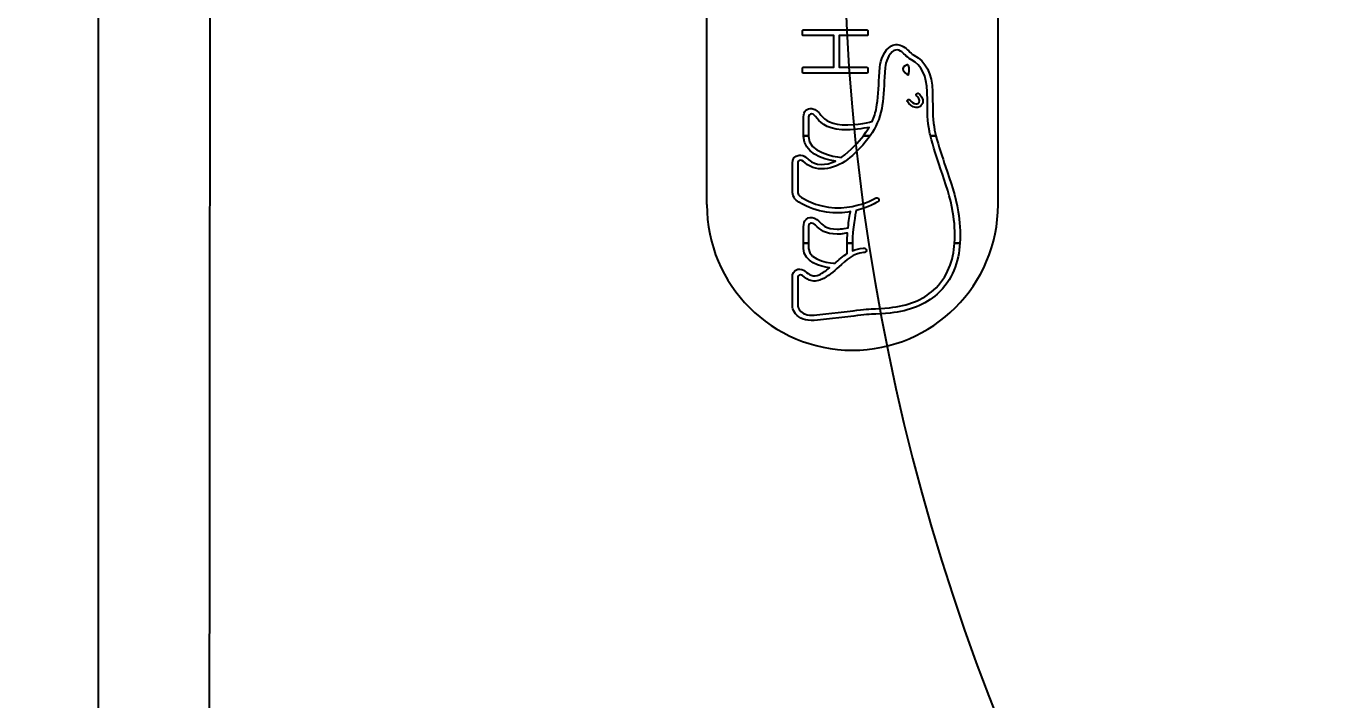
# Model space of a CAD drawing. Header units: millimetres. Extents: x 6575 to 9132, y 125 to 2418.
# Drawn here: x 6998.5 to 7088.6, y 1700.3 to 1746.6 of the extents above; entities that cross this region are included whole.
import ezdxf
from ezdxf.lldxf.tags import DXFTag

# ---------------------------------------------------------------- set-up
doc = ezdxf.new("R2010")
doc.units = ezdxf.units.MM
doc.header["$LTSCALE"] = 0.5
doc.layers.add('THIN', color=8, linetype='Continuous')
doc.styles.get("Standard").update_dxf_attribs({"font": 'NanumGothic.ttf'})
tags = doc.linetypes.add('DASHED', pattern=[0.75, 0.5, -0.25]).pattern_tags.tags
tags[6:7] = [DXFTag(74, 4), DXFTag(75, 0), DXFTag(340, '0'), DXFTag(46, 1.0), DXFTag(50, 0.0), DXFTag(44, 0.0), DXFTag(45, 0.0)]
tags[4:5] = [DXFTag(74, 4), DXFTag(75, 0), DXFTag(340, '0'), DXFTag(46, 1.0), DXFTag(50, 0.0), DXFTag(44, 0.0), DXFTag(45, 0.0)]
doc.dimstyles.new('ISO-25', dxfattribs={"dimtxt": 20, "dimasz": 20, "dimexe": 3, "dimexo": 1, "dimgap": 5, "dimtad": 1, "dimtoh": 1, "dimdec": 0, "dimtxsty": 'Standard', "dimcen": 0, "dimclrd": 3, "dimclre": 3, "dimclrt": 2, "dimadec": 0, "dimazin": 0, "dimtfac": 1, "dimtdec": 0, "dimtmove": 0, "dimatfit": 3, "dimfxl": 0, "dimarcsym": 0})

# ---------------------------------------------------------------- blocks, each defined once
blk = doc.blocks.new('*D69')
at = {"color": 3, "lineweight": -2}
for p, q in [((6906.994, 1953.827), (7581.357, 1953.827)), ((7578.357, 1933.827), (7578.357, 1777.346)), ((7578.357, 1573.827), (7578.357, 1730.308)), ((6906.994, 1553.827), (7581.357, 1553.827))]:
    blk.add_line(p, q, dxfattribs=at)
at = {"color": 3}
for points in [[(7575.024, 1933.827), (7581.691, 1933.827), (7578.357, 1953.827)], [(7575.024, 1573.827), (7581.691, 1573.827), (7578.357, 1553.827)]]:
    blk.add_solid(points, dxfattribs=at)
at = {"layer": 'Defpoints', "color": 0}
for p in [(6905.994, 1953.827), (6905.994, 1553.827), (7578.357, 1553.827)]:
    blk.add_point(p, dxfattribs=at)
at = {"color": 2, "insert": (7578.357, 1753.827), "char_height": 25, "attachment_point": 5}
blk.add_mtext('400', dxfattribs=at)
blk = doc.blocks.new('2E12E')
at = {"color": 2}
blk.add_line((6815.433, 996.116), (6815.433, 1155.869), dxfattribs=at)
blk.add_lwpolyline([(6823.051, 997.628), (6823.09, 1036.81), (6823.103, 1075.992)], dxfattribs=at)
at = {"layer": 'THIN', "color": 2, "linetype": 'DASHED', "ltscale": 3}
for p, q in [((6857.219, 1056.492), (6857.219, 1095.492)), ((6877.219, 1056.492), (6877.219, 1095.492))]:
    blk.add_line(p, q, dxfattribs=at)
blk.add_arc((6867.219, 1056.492), 10, 180, 0, dxfattribs=at)
at = {"layer": 'THIN', "color": 2}
for points, knots in [([(6868.276, 1065.582), (6868.276, 1065.582), (6868.276, 1065.886), (6868.276, 1065.886), (6868.276, 1065.886), (6868.276, 1065.909), (6868.254, 1065.928), (6868.228, 1065.928), (6868.228, 1065.928), (6868.228, 1065.928), (6866.299, 1065.928), (6866.299, 1065.928), (6866.299, 1065.928), (6866.299, 1065.928), (6866.299, 1068.102), (6866.299, 1068.102), (6866.299, 1068.102), (6866.299, 1068.102), (6868.228, 1068.102), (6868.228, 1068.102), (6868.228, 1068.102), (6868.253, 1068.102), (6868.276, 1068.115), (6868.276, 1068.137), (6868.276, 1068.137), (6868.276, 1068.137), (6868.276, 1068.454), (6868.276, 1068.454), (6868.276, 1068.454), (6868.276, 1068.478), (6868.254, 1068.498), (6868.228, 1068.498), (6868.228, 1068.498), (6868.228, 1068.498), (6863.845, 1068.498), (6863.845, 1068.498), (6863.845, 1068.498), (6863.82, 1068.498), (6863.799, 1068.478), (6863.799, 1068.454), (6863.799, 1068.454), (6863.799, 1068.454), (6863.799, 1068.137), (6863.799, 1068.137), (6863.799, 1068.137), (6863.799, 1068.115), (6863.82, 1068.102), (6863.845, 1068.102), (6863.845, 1068.102), (6863.845, 1068.102), (6865.932, 1068.102), (6865.932, 1068.102), (6865.932, 1068.102), (6865.932, 1068.102), (6865.932, 1065.928), (6865.932, 1065.928), (6865.932, 1065.928), (6865.932, 1065.928), (6863.845, 1065.928), (6863.845, 1065.928), (6863.845, 1065.928), (6863.82, 1065.928), (6863.799, 1065.909), (6863.799, 1065.886), (6863.799, 1065.886), (6863.799, 1065.886), (6863.799, 1065.582), (6863.799, 1065.582), (6863.799, 1065.582), (6863.799, 1065.557), (6863.82, 1065.535), (6863.845, 1065.535), (6863.845, 1065.535), (6863.845, 1065.535), (6868.228, 1065.535), (6868.228, 1065.535), (6868.228, 1065.535), (6868.254, 1065.535), (6868.276, 1065.557), (6868.276, 1065.582)], [0, 0, 0, 0, 0.05, 0.05, 0.05, 0.05, 0.1, 0.1, 0.1, 0.1, 0.15, 0.15, 0.15, 0.15, 0.2, 0.2, 0.2, 0.2, 0.25, 0.25, 0.25, 0.25, 0.3, 0.3, 0.3, 0.3, 0.35, 0.35, 0.35, 0.35, 0.4, 0.4, 0.4, 0.4, 0.45, 0.45, 0.45, 0.45, 0.5, 0.5, 0.5, 0.5, 0.55, 0.55, 0.55, 0.55, 0.6, 0.6, 0.6, 0.6, 0.65, 0.65, 0.65, 0.65, 0.7, 0.7, 0.7, 0.7, 0.75, 0.75, 0.75, 0.75, 0.8, 0.8, 0.8, 0.8, 0.85, 0.85, 0.85, 0.85, 0.9, 0.9, 0.9, 0.9, 0.95, 0.95, 0.95, 0.95, 1, 1, 1, 1]), ([(6868.438, 1061.229), (6868.809, 1061.771), (6869.11, 1062.398), (6869.234, 1063.096), (6869.234, 1063.096), (6869.33, 1063.636), (6869.382, 1064.532), (6869.424, 1065.252), (6869.424, 1065.252), (6869.424, 1065.252), (6869.462, 1065.909), (6869.462, 1065.909), (6869.462, 1065.909), (6869.49, 1066.275), (6869.713, 1066.884), (6870.066, 1067.071), (6870.066, 1067.071), (6870.212, 1067.149), (6870.364, 1067.138), (6870.531, 1067.041), (6870.531, 1067.041), (6870.64, 1066.977), (6870.732, 1066.884), (6870.832, 1066.786), (6870.832, 1066.786), (6870.948, 1066.671), (6871.068, 1066.552), (6871.23, 1066.459), (6871.23, 1066.459), (6871.23, 1066.459), (6871.279, 1066.432), (6871.279, 1066.432), (6871.279, 1066.432), (6871.965, 1066.074), (6872.326, 1065.337), (6872.356, 1064.239), (6872.356, 1064.239), (6872.356, 1064.239), (6872.364, 1063.62), (6872.364, 1063.62), (6872.364, 1063.62), (6872.367, 1062.944), (6872.371, 1062.175), (6872.506, 1061.542), (6872.506, 1061.542), (6872.529, 1061.437), (6872.553, 1061.333), (6872.578, 1061.229), (6872.578, 1061.229), (6872.578, 1061.229), (6872.954, 1061.229), (6872.954, 1061.229), (6872.954, 1061.229), (6872.922, 1061.359), (6872.891, 1061.489), (6872.864, 1061.619), (6872.864, 1061.619), (6872.736, 1062.216), (6872.732, 1062.963), (6872.729, 1063.622), (6872.729, 1063.622), (6872.729, 1063.622), (6872.72, 1064.251), (6872.72, 1064.251), (6872.72, 1064.251), (6872.69, 1065.491), (6872.261, 1066.335), (6871.447, 1066.759), (6871.447, 1066.759), (6871.447, 1066.759), (6871.412, 1066.778), (6871.412, 1066.778), (6871.412, 1066.778), (6871.291, 1066.847), (6871.191, 1066.946), (6871.088, 1067.049), (6871.088, 1067.049), (6870.977, 1067.158), (6870.863, 1067.272), (6870.715, 1067.358), (6870.715, 1067.358), (6870.438, 1067.521), (6870.155, 1067.533), (6869.896, 1067.396), (6869.896, 1067.396), (6869.4, 1067.132), (6869.132, 1066.383), (6869.1, 1065.934), (6869.1, 1065.934), (6869.1, 1065.934), (6869.058, 1065.274), (6869.058, 1065.274), (6869.058, 1065.274), (6869.018, 1064.563), (6868.967, 1063.68), (6868.874, 1063.16), (6868.874, 1063.16), (6868.815, 1062.825), (6868.709, 1062.508), (6868.574, 1062.209), (6868.574, 1062.209), (6868.545, 1062.199), (6867.575, 1061.933), (6866.508, 1061.986), (6866.508, 1061.986), (6865.535, 1062.035), (6865.196, 1062.458), (6864.949, 1062.768), (6864.949, 1062.768), (6864.947, 1062.771), (6864.711, 1063.074), (6864.423, 1063.094), (6864.423, 1063.094), (6864.267, 1063.107), (6864.126, 1063.063), (6864.028, 1062.971), (6864.028, 1062.971), (6863.918, 1062.868), (6863.863, 1062.713), (6863.863, 1062.513), (6863.863, 1062.513), (6863.863, 1062.513), (6863.863, 1061.229), (6863.863, 1061.229), (6863.863, 1061.229), (6863.863, 1061.229), (6864.207, 1061.229), (6864.207, 1061.229), (6864.207, 1061.229), (6864.207, 1061.229), (6864.207, 1062.513), (6864.207, 1062.513), (6864.207, 1062.513), (6864.207, 1062.617), (6864.292, 1062.729), (6864.419, 1062.729), (6864.419, 1062.729), (6864.547, 1062.729), (6864.676, 1062.558), (6864.683, 1062.55), (6864.683, 1062.55), (6864.953, 1062.21), (6865.363, 1061.698), (6866.491, 1061.64), (6866.491, 1061.64), (6867.261, 1061.602), (6867.97, 1061.72), (6868.36, 1061.801), (6868.36, 1061.801), (6868.36, 1061.801), (6868.226, 1061.567), (6867.969, 1061.229), (6867.969, 1061.229), (6867.969, 1061.229), (6868.438, 1061.229), (6868.438, 1061.229)], [0, 0, 0, 0, 0.025641, 0.025641, 0.025641, 0.025641, 0.051282, 0.051282, 0.051282, 0.051282, 0.076923, 0.076923, 0.076923, 0.076923, 0.102564, 0.102564, 0.102564, 0.102564, 0.128205, 0.128205, 0.128205, 0.128205, 0.153846, 0.153846, 0.153846, 0.153846, 0.179487, 0.179487, 0.179487, 0.179487, 0.205128, 0.205128, 0.205128, 0.205128, 0.230769, 0.230769, 0.230769, 0.230769, 0.25641, 0.25641, 0.25641, 0.25641, 0.282051, 0.282051, 0.282051, 0.282051, 0.307692, 0.307692, 0.307692, 0.307692, 0.333333, 0.333333, 0.333333, 0.333333, 0.358974, 0.358974, 0.358974, 0.358974, 0.384615, 0.384615, 0.384615, 0.384615, 0.410256, 0.410256, 0.410256, 0.410256, 0.435897, 0.435897, 0.435897, 0.435897, 0.461538, 0.461538, 0.461538, 0.461538, 0.487179, 0.487179, 0.487179, 0.487179, 0.512821, 0.512821, 0.512821, 0.512821, 0.538462, 0.538462, 0.538462, 0.538462, 0.564103, 0.564103, 0.564103, 0.564103, 0.589744, 0.589744, 0.589744, 0.589744, 0.615385, 0.615385, 0.615385, 0.615385, 0.641026, 0.641026, 0.641026, 0.641026, 0.666667, 0.666667, 0.666667, 0.666667, 0.692308, 0.692308, 0.692308, 0.692308, 0.717949, 0.717949, 0.717949, 0.717949, 0.74359, 0.74359, 0.74359, 0.74359, 0.769231, 0.769231, 0.769231, 0.769231, 0.794872, 0.794872, 0.794872, 0.794872, 0.820513, 0.820513, 0.820513, 0.820513, 0.846154, 0.846154, 0.846154, 0.846154, 0.871795, 0.871795, 0.871795, 0.871795, 0.897436, 0.897436, 0.897436, 0.897436, 0.923077, 0.923077, 0.923077, 0.923077, 0.948718, 0.948718, 0.948718, 0.948718, 0.974359, 0.974359, 0.974359, 0.974359, 1, 1, 1, 1]), ([(6871.076, 1066.041), (6871.076, 1066.041), (6871.202, 1065.762), (6871.068, 1065.418), (6871.068, 1065.418), (6871.068, 1065.418), (6871.05, 1065.376), (6870.973, 1065.432), (6870.973, 1065.432), (6870.748, 1065.599), (6870.698, 1065.764), (6870.698, 1065.764), (6870.698, 1065.764), (6870.698, 1065.764), (6870.655, 1065.884), (6870.736, 1065.952), (6870.736, 1065.952), (6870.898, 1066.088), (6870.991, 1066.092), (6870.991, 1066.092), (6870.991, 1066.092), (6870.991, 1066.092), (6871.059, 1066.106), (6871.076, 1066.041)], [0, 0, 0, 0, 0.166667, 0.166667, 0.166667, 0.166667, 0.333333, 0.333333, 0.333333, 0.333333, 0.5, 0.5, 0.5, 0.5, 0.666667, 0.666667, 0.666667, 0.666667, 0.833333, 0.833333, 0.833333, 0.833333, 1, 1, 1, 1]), ([(6871.785, 1064.112), (6871.739, 1064.154), (6871.663, 1064.157), (6871.624, 1064.112), (6871.624, 1064.112), (6871.584, 1064.068), (6871.595, 1063.993), (6871.641, 1063.952), (6871.641, 1063.952), (6871.663, 1063.931), (6871.934, 1063.702), (6871.795, 1063.505), (6871.795, 1063.505), (6871.744, 1063.434), (6871.671, 1063.404), (6871.577, 1063.414), (6871.577, 1063.414), (6871.424, 1063.432), (6871.25, 1063.564), (6871.193, 1063.654), (6871.193, 1063.654), (6871.161, 1063.707), (6871.094, 1063.741), (6871.04, 1063.716), (6871.04, 1063.716), (6870.985, 1063.693), (6870.968, 1063.623), (6870.996, 1063.568), (6870.996, 1063.568), (6871.073, 1063.403), (6871.337, 1063.195), (6871.583, 1063.167), (6871.583, 1063.167), (6871.754, 1063.148), (6871.894, 1063.225), (6871.989, 1063.361), (6871.989, 1063.361), (6872.197, 1063.655), (6871.917, 1063.989), (6871.785, 1064.112)], [0, 0, 0, 0, 0.1, 0.1, 0.1, 0.1, 0.2, 0.2, 0.2, 0.2, 0.3, 0.3, 0.3, 0.3, 0.4, 0.4, 0.4, 0.4, 0.5, 0.5, 0.5, 0.5, 0.6, 0.6, 0.6, 0.6, 0.7, 0.7, 0.7, 0.7, 0.8, 0.8, 0.8, 0.8, 0.9, 0.9, 0.9, 0.9, 1, 1, 1, 1]), ([(6867.217, 1053.843), (6867.234, 1054.89), (6867.423, 1055.841), (6867.476, 1056.093), (6867.476, 1056.093), (6868.36, 1056.31), (6868.934, 1056.666), (6868.946, 1056.674), (6868.946, 1056.674), (6869.033, 1056.726), (6869.063, 1056.82), (6869.02, 1056.891), (6869.02, 1056.891), (6868.976, 1056.963), (6868.872, 1056.979), (6868.786, 1056.927), (6868.786, 1056.927), (6868.76, 1056.912), (6866.265, 1055.444), (6863.729, 1056.973), (6863.729, 1056.973), (6863.546, 1057.082), (6863.461, 1057.234), (6863.461, 1057.447), (6863.461, 1057.447), (6863.461, 1057.447), (6863.461, 1059.352), (6863.461, 1059.352), (6863.461, 1059.352), (6863.461, 1059.431), (6863.515, 1059.548), (6863.645, 1059.548), (6863.645, 1059.548), (6863.776, 1059.548), (6863.975, 1059.361), (6863.975, 1059.361), (6863.975, 1059.361), (6864.829, 1058.595), (6866.165, 1058.984), (6867.046, 1059.723), (6867.046, 1059.723), (6867.499, 1060.103), (6868.014, 1060.612), (6868.438, 1061.229), (6868.438, 1061.229), (6868.438, 1061.229), (6867.969, 1061.229), (6867.969, 1061.229), (6867.969, 1061.229), (6867.646, 1060.805), (6867.13, 1060.217), (6866.444, 1059.729), (6866.444, 1059.729), (6865.923, 1059.793), (6864.207, 1060.09), (6864.207, 1061.168), (6864.207, 1061.168), (6864.207, 1061.168), (6864.207, 1061.229), (6864.207, 1061.229), (6864.207, 1061.229), (6864.207, 1061.229), (6863.863, 1061.229), (6863.863, 1061.229), (6863.863, 1061.229), (6863.863, 1061.229), (6863.863, 1061.168), (6863.863, 1061.168), (6863.863, 1061.168), (6863.863, 1060.068), (6865.149, 1059.598), (6866.047, 1059.483), (6866.047, 1059.483), (6865.405, 1059.162), (6864.679, 1059.167), (6864.218, 1059.579), (6864.218, 1059.579), (6864.218, 1059.579), (6863.886, 1059.938), (6863.565, 1059.902), (6863.565, 1059.902), (6863.23, 1059.862), (6863.096, 1059.582), (6863.096, 1059.358), (6863.096, 1059.358), (6863.096, 1059.358), (6863.096, 1057.447), (6863.096, 1057.447), (6863.096, 1057.447), (6863.096, 1057.105), (6863.25, 1056.832), (6863.541, 1056.658), (6863.541, 1056.658), (6864.83, 1055.881), (6866.101, 1055.838), (6867.086, 1056.01), (6867.086, 1056.01), (6867.04, 1055.776), (6866.971, 1055.379), (6866.919, 1054.903), (6866.919, 1054.903), (6866.781, 1054.879), (6866.482, 1054.827), (6866.481, 1054.827), (6866.481, 1054.827), (6866.369, 1054.815), (6866.265, 1054.809), (6866.169, 1054.809), (6866.169, 1054.809), (6865.423, 1054.809), (6865.104, 1055.141), (6864.924, 1055.331), (6864.924, 1055.331), (6864.921, 1055.334), (6864.666, 1055.584), (6864.451, 1055.61), (6864.451, 1055.61), (6864.451, 1055.61), (6864.231, 1055.667), (6864.035, 1055.478), (6864.035, 1055.478), (6863.922, 1055.37), (6863.863, 1055.203), (6863.863, 1054.974), (6863.863, 1054.974), (6863.863, 1054.974), (6863.863, 1053.843), (6863.863, 1053.843), (6863.863, 1053.843), (6863.863, 1053.843), (6864.207, 1053.843), (6864.207, 1053.843), (6864.207, 1053.843), (6864.207, 1053.843), (6864.207, 1055.017), (6864.207, 1055.017), (6864.207, 1055.017), (6864.207, 1055.135), (6864.3, 1055.227), (6864.419, 1055.227), (6864.419, 1055.227), (6864.533, 1055.227), (6864.67, 1055.096), (6864.675, 1055.091), (6864.675, 1055.091), (6864.979, 1054.773), (6865.392, 1054.462), (6866.161, 1054.462), (6866.161, 1054.462), (6866.272, 1054.462), (6866.39, 1054.468), (6866.518, 1054.481), (6866.518, 1054.481), (6866.518, 1054.481), (6866.742, 1054.52), (6866.889, 1054.542), (6866.889, 1054.542), (6866.874, 1054.329), (6866.861, 1054.088), (6866.856, 1053.843), (6866.856, 1053.843), (6866.856, 1053.843), (6867.217, 1053.843), (6867.217, 1053.843)], [0, 0, 0, 0, 0.02439, 0.02439, 0.02439, 0.02439, 0.04878, 0.04878, 0.04878, 0.04878, 0.073171, 0.073171, 0.073171, 0.073171, 0.097561, 0.097561, 0.097561, 0.097561, 0.121951, 0.121951, 0.121951, 0.121951, 0.146341, 0.146341, 0.146341, 0.146341, 0.170732, 0.170732, 0.170732, 0.170732, 0.195122, 0.195122, 0.195122, 0.195122, 0.219512, 0.219512, 0.219512, 0.219512, 0.243902, 0.243902, 0.243902, 0.243902, 0.268293, 0.268293, 0.268293, 0.268293, 0.292683, 0.292683, 0.292683, 0.292683, 0.317073, 0.317073, 0.317073, 0.317073, 0.341463, 0.341463, 0.341463, 0.341463, 0.365854, 0.365854, 0.365854, 0.365854, 0.390244, 0.390244, 0.390244, 0.390244, 0.414634, 0.414634, 0.414634, 0.414634, 0.439024, 0.439024, 0.439024, 0.439024, 0.463415, 0.463415, 0.463415, 0.463415, 0.487805, 0.487805, 0.487805, 0.487805, 0.512195, 0.512195, 0.512195, 0.512195, 0.536585, 0.536585, 0.536585, 0.536585, 0.560976, 0.560976, 0.560976, 0.560976, 0.585366, 0.585366, 0.585366, 0.585366, 0.609756, 0.609756, 0.609756, 0.609756, 0.634146, 0.634146, 0.634146, 0.634146, 0.658537, 0.658537, 0.658537, 0.658537, 0.682927, 0.682927, 0.682927, 0.682927, 0.707317, 0.707317, 0.707317, 0.707317, 0.731707, 0.731707, 0.731707, 0.731707, 0.756098, 0.756098, 0.756098, 0.756098, 0.780488, 0.780488, 0.780488, 0.780488, 0.804878, 0.804878, 0.804878, 0.804878, 0.829268, 0.829268, 0.829268, 0.829268, 0.853659, 0.853659, 0.853659, 0.853659, 0.878049, 0.878049, 0.878049, 0.878049, 0.902439, 0.902439, 0.902439, 0.902439, 0.926829, 0.926829, 0.926829, 0.926829, 0.95122, 0.95122, 0.95122, 0.95122, 0.97561, 0.97561, 0.97561, 0.97561, 1, 1, 1, 1]), ([(6872.578, 1061.229), (6872.765, 1060.456), (6873.023, 1059.698), (6873.275, 1058.961), (6873.275, 1058.961), (6873.609, 1057.985), (6873.954, 1056.977), (6874.123, 1055.945), (6874.123, 1055.945), (6874.229, 1055.308), (6874.292, 1054.58), (6874.237, 1053.843), (6874.237, 1053.843), (6874.237, 1053.843), (6874.604, 1053.843), (6874.604, 1053.843), (6874.604, 1053.843), (6874.657, 1054.603), (6874.592, 1055.351), (6874.485, 1056.006), (6874.485, 1056.006), (6874.309, 1057.067), (6873.959, 1058.091), (6873.621, 1059.081), (6873.621, 1059.081), (6873.381, 1059.781), (6873.135, 1060.501), (6872.954, 1061.229), (6872.954, 1061.229), (6872.954, 1061.229), (6872.578, 1061.229), (6872.578, 1061.229)], [0, 0, 0, 0, 0.125, 0.125, 0.125, 0.125, 0.25, 0.25, 0.25, 0.25, 0.375, 0.375, 0.375, 0.375, 0.5, 0.5, 0.5, 0.5, 0.625, 0.625, 0.625, 0.625, 0.75, 0.75, 0.75, 0.75, 0.875, 0.875, 0.875, 0.875, 1, 1, 1, 1]), ([(6863.672, 1049.142), (6863.464, 1049.33), (6863.461, 1049.566), (6863.461, 1049.578), (6863.461, 1049.578), (6863.461, 1049.578), (6863.461, 1051.455), (6863.461, 1051.455), (6863.461, 1051.455), (6863.461, 1051.57), (6863.508, 1051.661), (6863.643, 1051.661), (6863.643, 1051.661), (6863.839, 1051.66), (6864, 1051.405), (6864.255, 1051.311), (6864.255, 1051.311), (6864.524, 1051.213), (6864.819, 1051.218), (6865.081, 1051.341), (6865.081, 1051.341), (6865.551, 1051.563), (6865.924, 1051.895), (6866.283, 1052.216), (6866.283, 1052.216), (6866.794, 1052.671), (6867.285, 1053.16), (6867.987, 1053.196), (6867.987, 1053.196), (6868.087, 1053.202), (6868.186, 1053.243), (6868.181, 1053.344), (6868.181, 1053.344), (6868.176, 1053.447), (6868.087, 1053.514), (6867.958, 1053.506), (6867.958, 1053.506), (6867.687, 1053.487), (6867.446, 1053.42), (6867.223, 1053.324), (6867.223, 1053.324), (6867.216, 1053.498), (6867.214, 1053.672), (6867.217, 1053.843), (6867.217, 1053.843), (6867.217, 1053.843), (6866.856, 1053.843), (6866.856, 1053.843), (6866.856, 1053.843), (6866.851, 1053.606), (6866.854, 1053.365), (6866.869, 1053.141), (6866.869, 1053.141), (6866.596, 1052.973), (6866.258, 1052.687), (6866.001, 1052.46), (6866.001, 1052.46), (6866.001, 1052.461), (6866.002, 1052.463), (6866.003, 1052.463), (6866.003, 1052.463), (6865.982, 1052.465), (6864.207, 1052.581), (6864.207, 1053.486), (6864.207, 1053.486), (6864.207, 1053.486), (6864.207, 1053.843), (6864.207, 1053.843), (6864.207, 1053.843), (6864.207, 1053.843), (6863.863, 1053.843), (6863.863, 1053.843), (6863.863, 1053.843), (6863.863, 1053.843), (6863.863, 1053.486), (6863.863, 1053.486), (6863.863, 1053.486), (6863.863, 1052.539), (6865.038, 1052.245), (6865.64, 1052.15), (6865.64, 1052.15), (6865.428, 1051.98), (6865.169, 1051.79), (6864.924, 1051.675), (6864.924, 1051.675), (6864.758, 1051.595), (6864.571, 1051.581), (6864.394, 1051.636), (6864.394, 1051.636), (6864.079, 1051.732), (6863.854, 1052.134), (6863.477, 1052.051), (6863.477, 1052.051), (6863.186, 1051.987), (6863.096, 1051.74), (6863.096, 1051.491), (6863.096, 1051.491), (6863.096, 1051.491), (6863.096, 1049.579), (6863.096, 1049.579), (6863.096, 1049.579), (6863.096, 1049.566), (6863.092, 1049.179), (6863.419, 1048.877), (6863.419, 1048.877), (6863.726, 1048.593), (6864.184, 1048.484), (6864.822, 1048.55), (6864.822, 1048.55), (6864.822, 1048.55), (6867.32, 1048.837), (6867.32, 1048.837), (6867.32, 1048.837), (6868.042, 1048.939), (6868.434, 1048.956), (6868.816, 1048.972), (6868.816, 1048.972), (6868.816, 1048.972), (6869.803, 1049.043), (6869.803, 1049.043), (6869.803, 1049.043), (6871.148, 1049.191), (6872.234, 1049.628), (6873.03, 1050.337), (6873.03, 1050.337), (6874.105, 1051.293), (6874.516, 1052.584), (6874.604, 1053.843), (6874.604, 1053.843), (6874.604, 1053.843), (6874.237, 1053.843), (6874.237, 1053.843), (6874.237, 1053.843), (6874.15, 1052.674), (6873.767, 1051.485), (6872.787, 1050.613), (6872.787, 1050.613), (6872.048, 1049.954), (6871.031, 1049.55), (6869.764, 1049.409), (6869.764, 1049.409), (6869.764, 1049.409), (6868.8, 1049.34), (6868.8, 1049.34), (6868.8, 1049.34), (6868.411, 1049.323), (6868.009, 1049.305), (6867.27, 1049.203), (6867.27, 1049.203), (6867.27, 1049.203), (6864.784, 1048.916), (6864.784, 1048.916), (6864.784, 1048.916), (6864.267, 1048.862), (6863.895, 1048.94), (6863.672, 1049.142)], [0, 0, 0, 0, 0.025641, 0.025641, 0.025641, 0.025641, 0.051282, 0.051282, 0.051282, 0.051282, 0.076923, 0.076923, 0.076923, 0.076923, 0.102564, 0.102564, 0.102564, 0.102564, 0.128205, 0.128205, 0.128205, 0.128205, 0.153846, 0.153846, 0.153846, 0.153846, 0.179487, 0.179487, 0.179487, 0.179487, 0.205128, 0.205128, 0.205128, 0.205128, 0.230769, 0.230769, 0.230769, 0.230769, 0.25641, 0.25641, 0.25641, 0.25641, 0.282051, 0.282051, 0.282051, 0.282051, 0.307692, 0.307692, 0.307692, 0.307692, 0.333333, 0.333333, 0.333333, 0.333333, 0.358974, 0.358974, 0.358974, 0.358974, 0.384615, 0.384615, 0.384615, 0.384615, 0.410256, 0.410256, 0.410256, 0.410256, 0.435897, 0.435897, 0.435897, 0.435897, 0.461538, 0.461538, 0.461538, 0.461538, 0.487179, 0.487179, 0.487179, 0.487179, 0.512821, 0.512821, 0.512821, 0.512821, 0.538462, 0.538462, 0.538462, 0.538462, 0.564103, 0.564103, 0.564103, 0.564103, 0.589744, 0.589744, 0.589744, 0.589744, 0.615385, 0.615385, 0.615385, 0.615385, 0.641026, 0.641026, 0.641026, 0.641026, 0.666667, 0.666667, 0.666667, 0.666667, 0.692308, 0.692308, 0.692308, 0.692308, 0.717949, 0.717949, 0.717949, 0.717949, 0.74359, 0.74359, 0.74359, 0.74359, 0.769231, 0.769231, 0.769231, 0.769231, 0.794872, 0.794872, 0.794872, 0.794872, 0.820513, 0.820513, 0.820513, 0.820513, 0.846154, 0.846154, 0.846154, 0.846154, 0.871795, 0.871795, 0.871795, 0.871795, 0.897436, 0.897436, 0.897436, 0.897436, 0.923077, 0.923077, 0.923077, 0.923077, 0.948718, 0.948718, 0.948718, 0.948718, 0.974359, 0.974359, 0.974359, 0.974359, 1, 1, 1, 1])]:
    blk.add_open_spline(points, degree=3, knots=knots, dxfattribs=at)

msp = doc.modelspace()

# ---------------------------------------------------------------- linework, layer by layer
at = {"color": 7}
msp.add_arc((7204.919, 1754.407), 150.307, 180.22103, 240.36551, dxfattribs=at)

# ---------------------------------------------------------------- block references
msp.add_blockref('2E12E', (188.005, 677.835))

# ---------------------------------------------------------------- dimensions: what is measured, and where the dimension line sits
dim = msp.add_linear_dim(base=(7578.357, 1553.827), p1=(6905.994, 1953.827), p2=(6905.994, 1553.827), angle=90, dimstyle='ISO-25', override={"dimtxt": 25, "dimgap": 10, "dimtad": 0, "dimtih": 1, "dimarcsym": 1})
dim.commit()
dim.dimension.update_dxf_attribs({"geometry": '*D69', "text_midpoint": (7578.357, 1753.827), "dimtype": 160})

doc.saveas('drawing.dxf')
